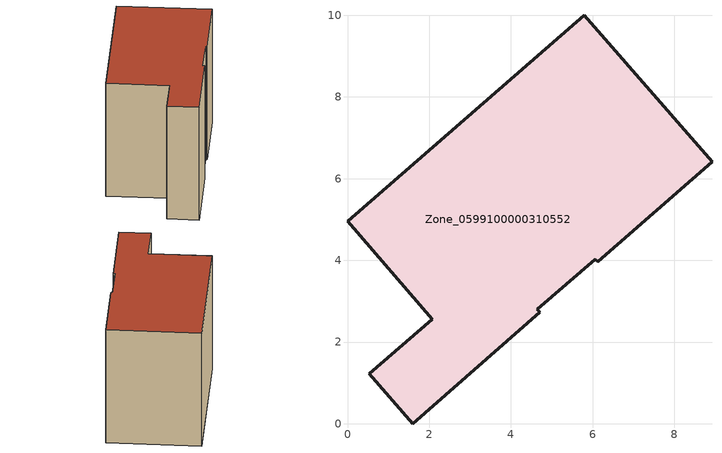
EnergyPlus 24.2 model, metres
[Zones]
Zone_0599100000310552
 floor ground (C_G): 8.93,6.42 6.12,3.97 6.07,4.03 4.65,2.8 4.71,2.73 1.6,0 0.54,1.22 2.08,2.56 0,4.95 5.8,10 z0
 wall outside (C_F): 2.08,2.56 0.54,1.22 1.6,0 4.71,2.73 4.65,2.8 6.07,4.03 6.12,3.97 8.93,6.42 5.8,10 0,4.95 2.08,2.56 z0:6.46
 roof outside (C_R): 4.65,2.8 6.07,4.03 6.12,3.97 8.93,6.42 5.8,10 0,4.95 2.08,2.56 0.54,1.22 1.6,0 4.71,2.73 z6.46
[BUILDING]
Pand.0599100000310552: North Axis=0; Terrain=City; Loads Convergence Tolerance Value=0.04; Temperature Convergence Tolerance Value=0.4; Solar Distribution=FullExterior; Maximum Number of Warmup Days=25; Minimum Number of Warmup Days=1
[Site:Location]
Rotterdam.The.Hague.AP_ZH_NLD Design_Conditions: Latitude=51.96; Longitude=4.45; Time Zone=1; Elevation=-4.5
[SITE:GROUNDTEMPERATURE:BUILDINGSURFACE]
18, 18, 18, 18, 18, 18, 18, 18, 18, 18, 18, 18
[MATERIAL] Thermal Absorptance=0.9; Solar Absorptance=0.7; Visible Absorptance=0.7
Name | Roughness | Thickness | Conductivity | Density | Specific Heat
G.TC.1946 | MediumSmooth | 0.15 | 1 | 540 | 1210
F.TC.1946 | Rough | 0.3 | 0.857143 | 1920 | 840
R.TC.1946 | MediumRough | 0.2 | 0.909091 | 1500 | 1000
[CONSTRUCTION]
C_G: G.TC.1946
C_F: F.TC.1946
C_R: R.TC.1946
[ZONE]
Zone_0599100000310552: Type=1; Multiplier=1; Ceiling Height=Autocalculate; Volume=Autocalculate; Floor Area=autocalculate; Part of Total Floor Area=Yes
[ZONEINFILTRATION:DESIGNFLOWRATE]
Infil_Zone_0599100000310552: Zone or ZoneList or Space or SpaceList=Zone_0599100000310552; Schedule=AlwaysOn; Design Flow Rate Calculation Method=Flow/Area; Flow Rate per Floor Area=0.003; Constant Term Coefficient=1; Temperature Term Coefficient=0; Velocity Term Coefficient=0; Velocity Squared Term Coefficient=0
[HVACTEMPLATE:ZONE:IDEALLOADSAIRSYSTEM]
Zone_0599100000310552: Maximum Heating Supply Air Temperature=50; Minimum Cooling Supply Air Temperature=13; Maximum Heating Supply Air Humidity Ratio=0.0156; Minimum Cooling Supply Air Humidity Ratio=0.0077; Heating Limit=NoLimit; Cooling Limit=NoLimit; Dehumidification Control Type=ConstantSensibleHeatRatio; Cooling Sensible Heat Ratio=0.7; Dehumidification Setpoint=60; Humidification Control Type=None; Humidification Setpoint=30; Outdoor Air Method=None; Outdoor Air Flow Rate per Person=0.00944; Outdoor Air Flow Rate per Zone Floor Area=0; Outdoor Air Flow Rate per Zone=0; Demand Controlled Ventilation Type=None; Outdoor Air Economizer Type=NoEconomizer; Heat Recovery Type=None; Sensible Heat Recovery Effectiveness=0.7; Latent Heat Recovery Effectiveness=0.65
[ZONECONTROL:THERMOSTAT]
ThermostatControl_Zone_0599100000310552: Zone or ZoneList=Zone_0599100000310552; Control Type Schedule=DualSetpointControlType; Control 1=Thermostat_Zone_0599100000310552; Temperature Difference Between Cutout And Setpoint=0
[THERMOSTATSETPOINT:DUALSETPOINT]
Thermostat_Zone_0599100000310552: Heating Setpoint Temperature Schedule=HeatingSetpoint_Zone_0599100000310552; Cooling Setpoint Temperature Schedule=CoolingSetpoint_Zone_0599100000310552
[SCHEDULE:COMPACT]
HeatingSetpoint_Zone_0599100000310552: Through: 12/31, For: AllDays, Until: 24:00, 21
CoolingSetpoint_Zone_0599100000310552: Through: 12/31, For: AllDays, Until: 24:00, 24
DualSetpointControlType: Through: 12/31, For: AllDays, Until: 24:00, 4
AlwaysOn: Through: 12/31, For: AllDays, Until: 24:00, 1
